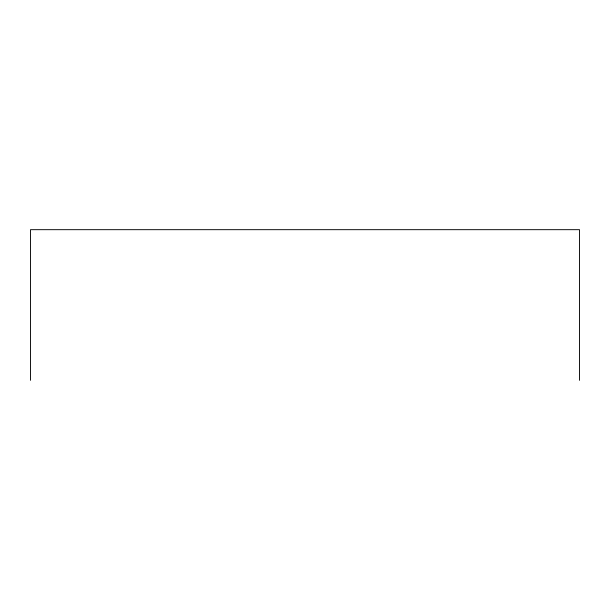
<?xml version="1.0" encoding="UTF-8"?>
<svg xmlns="http://www.w3.org/2000/svg" width="610" height="610" viewBox="0 0 610 610"><rect width="100%" height="100%" fill="white"/><g stroke="black" fill="none" stroke-linecap="round" stroke-linejoin="round"><path stroke-width="0.91" d="M579.5 380.327L579.5 229.673L30.5 229.673L30.5 380.327"/></g></svg>
